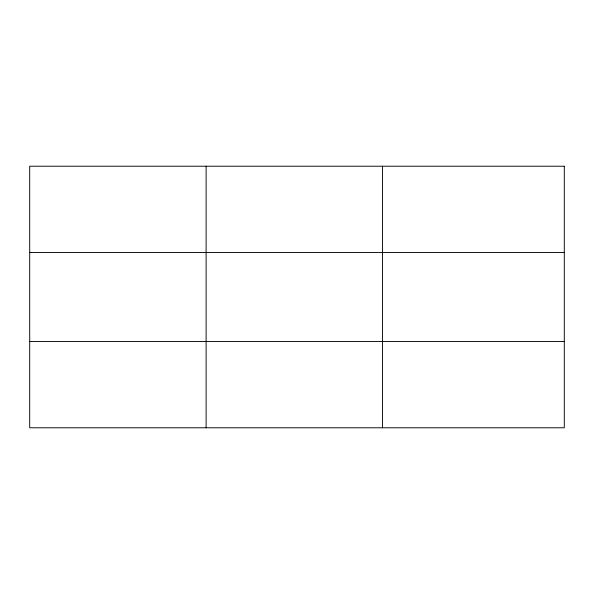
<?xml version="1.0" encoding="UTF-8"?>
<svg xmlns="http://www.w3.org/2000/svg" width="594" height="594" viewBox="0 0 594 594"><rect width="100%" height="100%" fill="white"/><g stroke="black" fill="none" stroke-linecap="round" stroke-linejoin="round"><path stroke-width="0.89" d="M206.118 166.223L206.118 427.777M382.536 166.223L382.536 427.777M29.7 252.539L564.3 252.539M29.7 341.461L564.3 341.461M564.3 166.223L564.3 427.777L29.7 427.777L29.7 166.223L564.3 166.223"/></g></svg>
